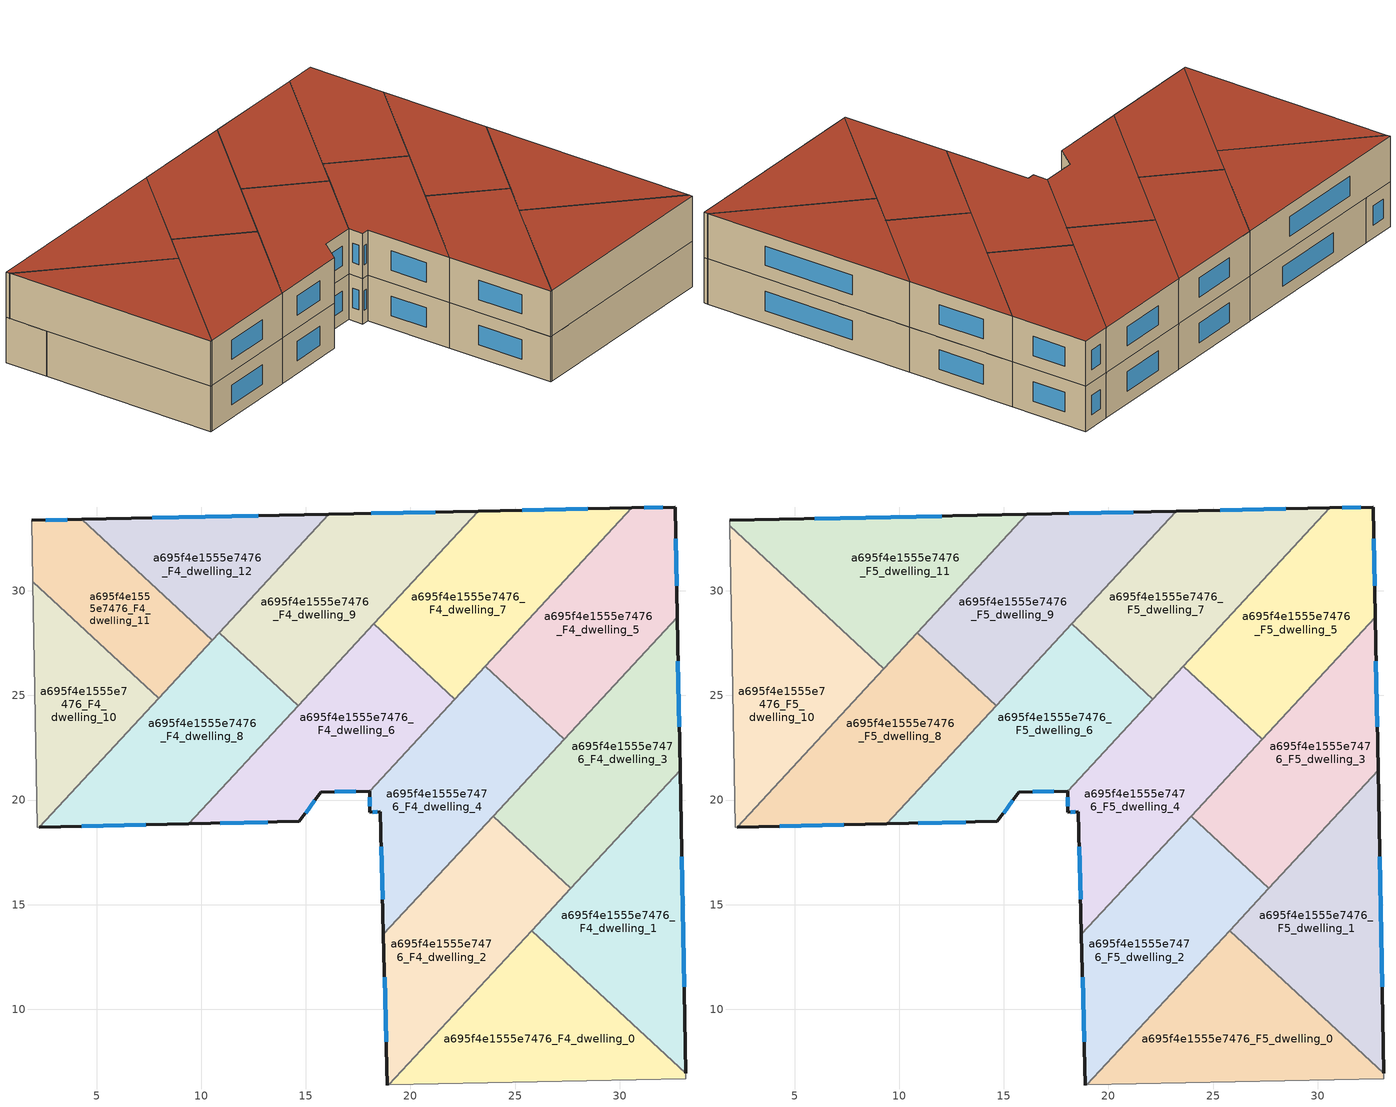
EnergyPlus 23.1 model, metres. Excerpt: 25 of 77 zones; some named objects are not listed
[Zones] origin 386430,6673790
a695f4e1555e7476_F4_dwelling_0
 floor to a695f4e1555e7476_F3_dwelling_0 (EU_floor_Construction): 33.17,6.94 33.17,6.67 18.96,6.38 25.8,13.76 z12
 wall adiabatic (EU_wall_Construction): 18.96,6.38 33.17,6.67 33.17,6.94 z12:15
 wall to a695f4e1555e7476_F4_dwelling_1 (EU_wall_Construction): 33.17,6.94 25.8,13.76 z12:15
 wall to a695f4e1555e7476_F4_dwelling_2 (EU_wall_Construction): 25.8,13.76 18.96,6.38 z12:15
a695f4e1555e7476_F4_dwelling_1
 floor to a695f4e1555e7476_F3_dwelling_1 (EU_floor_Construction): 32.89,21.42 33.17,6.94 25.8,13.76 z12
 wall outside (EU_wall_Construction): 33.17,6.94 32.89,21.42 z12:15
 wall to a695f4e1555e7476_F4_dwelling_3 (EU_wall_Construction): 32.89,21.42 27.67,15.78 z12:15
 wall to a695f4e1555e7476_F4_dwelling_2 (EU_wall_Construction): 27.67,15.78 25.8,13.76 z12:15
 window (EU_Window_Construction): 33.09,11.08 32.97,17.28 z12.86:14.14
a695f4e1555e7476_F4_dwelling_10
 floor to a695f4e1555e7476_F3_dwelling_10 (EU_floor_Construction): 7.96,24.88 2.24,18.71 2.16,18.7 1.94,30.45 z12
 wall adiabatic (EU_wall_Construction): 1.94,30.45 2.16,18.7 2.24,18.71 z12:15
 wall to a695f4e1555e7476_F4_dwelling_11 (EU_wall_Construction): 7.96,24.88 1.94,30.45 z12:15
 wall to a695f4e1555e7476_F4_dwelling_8 (EU_wall_Construction): 2.24,18.71 7.96,24.88 z12:15
a695f4e1555e7476_F4_dwelling_11
 floor to a695f4e1555e7476_F3_dwelling_11 (EU_floor_Construction): 10.52,27.64 7.96,24.88 1.94,30.45 1.89,33.37 4.27,33.42 z12
 wall outside (EU_wall_Construction): 4.27,33.42 1.89,33.37 z12:15
 wall adiabatic (EU_wall_Construction): 1.89,33.37 1.94,30.45 z12:15
 wall to a695f4e1555e7476_F4_dwelling_12 (EU_wall_Construction): 10.52,27.64 4.27,33.42 z12:15
 wall to a695f4e1555e7476_F4_dwelling_8 (EU_wall_Construction): 7.96,24.88 10.52,27.64 z12:15
 window (EU_Window_Construction): 3.59,33.4 2.57,33.38 z12.86:14.14
a695f4e1555e7476_F4_dwelling_12
 floor to a695f4e1555e7476_F3_dwelling_12 (EU_floor_Construction): 16.09,33.67 10.52,27.64 4.27,33.42 z12
 wall outside (EU_wall_Construction): 16.09,33.67 4.27,33.42 z12:15
 wall to a695f4e1555e7476_F4_dwelling_9 (EU_wall_Construction): 10.86,28.01 16.09,33.67 z12:15
 wall to a695f4e1555e7476_F4_dwelling_8 (EU_wall_Construction): 10.52,27.64 10.86,28.01 z12:15
 window (EU_Window_Construction): 12.72,33.59 7.65,33.49 z12.86:14.14
a695f4e1555e7476_F4_dwelling_2
 floor to a695f4e1555e7476_F3_dwelling_2 (EU_floor_Construction): 27.67,15.78 18.96,6.38 18.89,6.38 18.71,13.58 23.95,19.23 z12
 wall outside (EU_wall_Construction): 18.71,13.58 18.89,6.38 z12:15
 wall to a695f4e1555e7476_F4_dwelling_3 (EU_wall_Construction): 27.67,15.78 23.95,19.23 z12:15
 wall adiabatic (EU_wall_Construction): 18.89,6.38 18.96,6.38 z12:15
 wall to a695f4e1555e7476_F4_dwelling_4 (EU_wall_Construction): 23.95,19.23 18.71,13.58 z12:15
 window (EU_Window_Construction): 18.76,11.52 18.84,8.43 z12.86:14.14
a695f4e1555e7476_F4_dwelling_3
 floor to a695f4e1555e7476_F3_dwelling_3 (EU_floor_Construction): 32.75,28.74 32.89,21.42 27.67,15.78 23.95,19.23 z12
 wall outside (EU_wall_Construction): 32.89,21.42 32.75,28.74 z12:15
 wall to a695f4e1555e7476_F4_dwelling_5 (EU_wall_Construction): 32.75,28.74 27.35,22.9 z12:15
 wall to a695f4e1555e7476_F4_dwelling_4 (EU_wall_Construction): 27.35,22.91 23.95,19.23 z12:15
 window (EU_Window_Construction): 32.85,23.51 32.79,26.65 z12.86:14.14
a695f4e1555e7476_F4_dwelling_4
 floor to a695f4e1555e7476_F3_dwelling_4 (EU_floor_Construction): 27.35,22.91 18.71,13.58 18.57,19.44 18.06,19.42 18.06,20.42 18.04,20.42 23.58,26.4 z12
 wall outside (EU_wall_Construction): 18.04,20.42 18.06,20.42 18.06,19.42 18.57,19.44 18.71,13.58 z12:15
 wall to a695f4e1555e7476_F4_dwelling_5 (EU_wall_Construction): 27.35,22.91 23.58,26.4 z12:15
 wall to a695f4e1555e7476_F4_dwelling_6 (EU_wall_Construction): 22.13,24.83 18.04,20.42 z12:15
 wall to a695f4e1555e7476_F4_dwelling_7 (EU_wall_Construction): 23.58,26.4 22.13,24.83 z12:15
 window (EU_Window_Construction): 18.06,20.13 18.06,19.7 / 18.61,17.76 18.67,15.25 / 18.2,19.42 18.42,19.43 z12.86:14.14
a695f4e1555e7476_F4_dwelling_5
 floor to a695f4e1555e7476_F3_dwelling_5 (EU_floor_Construction): 32.65,34.01 32.75,28.74 27.35,22.91 23.58,26.4 30.59,33.97 z12
 wall outside (EU_wall_Construction): 32.75,28.74 32.65,34.01 30.59,33.97 z12:15
 wall to a695f4e1555e7476_F4_dwelling_7 (EU_wall_Construction): 30.59,33.97 23.58,26.4 z12:15
 window (EU_Window_Construction): 32.06,34 31.18,33.98 / 32.72,30.25 32.68,32.51 z12.86:14.14
a695f4e1555e7476_F4_dwelling_6
 floor to a695f4e1555e7476_F3_dwelling_6 (EU_floor_Construction): 22.13,24.83 18.04,20.42 15.72,20.38 14.69,18.98 9.39,18.86 18.24,28.42 z12
 wall outside (EU_wall_Construction): 9.39,18.86 14.69,18.98 15.72,20.38 18.04,20.42 z12:15
 wall to a695f4e1555e7476_F4_dwelling_7 (EU_wall_Construction): 22.13,24.83 18.24,28.42 z12:15
 wall to a695f4e1555e7476_F4_dwelling_8 (EU_wall_Construction): 14.63,24.52 9.39,18.86 z12:15
 wall to a695f4e1555e7476_F4_dwelling_9 (EU_wall_Construction): 18.24,28.42 14.63,24.52 z12:15
 window (EU_Window_Construction): 16.39,20.39 17.38,20.41 / 14.98,19.38 15.43,19.98 / 10.9,18.89 13.17,18.94 z12.86:14.14
a695f4e1555e7476_F4_dwelling_7
 floor to a695f4e1555e7476_F3_dwelling_7 (EU_floor_Construction): 30.59,33.97 22.13,24.83 18.24,28.42 23.24,33.82 z12
 wall outside (EU_wall_Construction): 30.59,33.97 23.24,33.82 z12:15
 wall to a695f4e1555e7476_F4_dwelling_9 (EU_wall_Construction): 23.24,33.82 18.24,28.42 z12:15
 window (EU_Window_Construction): 28.49,33.92 25.34,33.86 z12.86:14.14
a695f4e1555e7476_F4_dwelling_8
 floor to a695f4e1555e7476_F3_dwelling_8 (EU_floor_Construction): 14.63,24.52 9.39,18.86 2.24,18.71 10.86,28.01 z12
 wall outside (EU_wall_Construction): 2.24,18.71 9.39,18.86 z12:15
 wall to a695f4e1555e7476_F4_dwelling_9 (EU_wall_Construction): 14.63,24.52 10.86,28.01 z12:15
 window (EU_Window_Construction): 4.28,18.75 7.35,18.82 z12.86:14.14
a695f4e1555e7476_F4_dwelling_9
 floor to a695f4e1555e7476_F3_dwelling_9 (EU_floor_Construction): 23.24,33.82 14.63,24.52 10.86,28.01 16.09,33.67 z12
 wall outside (EU_wall_Construction): 23.24,33.82 16.09,33.67 z12:15
 window (EU_Window_Construction): 21.2,33.77 18.14,33.71 z12.86:14.14
a695f4e1555e7476_F5_dwelling_0
 floor to a695f4e1555e7476_F4_dwelling_0 (EU_floor_Construction): 33.17,6.94 33.17,6.67 18.96,6.38 25.8,13.76 z15
 wall adiabatic (EU_wall_Construction): 18.96,6.38 33.17,6.67 33.17,6.94 z15:18
 wall to a695f4e1555e7476_F5_dwelling_1 (EU_wall_Construction): 33.17,6.94 25.8,13.76 z15:18
 wall to a695f4e1555e7476_F5_dwelling_2 (EU_wall_Construction): 25.8,13.76 18.96,6.38 z15:18
 roof outside (EU_roof_Construction): 33.17,6.67 33.17,6.94 25.8,13.76 18.96,6.38 z18
a695f4e1555e7476_F5_dwelling_1
 floor to a695f4e1555e7476_F4_dwelling_1 (EU_floor_Construction): 32.89,21.42 33.17,6.94 25.8,13.76 z15
 wall outside (EU_wall_Construction): 33.17,6.94 32.89,21.42 z15:18
 wall to a695f4e1555e7476_F5_dwelling_3 (EU_wall_Construction): 32.89,21.42 27.67,15.78 z15:18
 wall to a695f4e1555e7476_F5_dwelling_2 (EU_wall_Construction): 27.67,15.78 25.8,13.76 z15:18
 window (EU_Window_Construction): 33.09,11.08 32.97,17.28 z15.86:17.14
 roof outside (EU_roof_Construction): 33.17,6.94 32.89,21.42 25.8,13.76 z18
a695f4e1555e7476_F5_dwelling_10
 floor to a695f4e1555e7476_F4_dwelling_10 (EU_floor_Construction): 7.96,24.88 2.24,18.71 2.16,18.7 1.94,30.45 z15
 floor to a695f4e1555e7476_F4_dwelling_11 (EU_floor_Construction): 9.26,26.28 7.96,24.88 1.94,30.45 1.89,33.1 z15
 wall adiabatic (EU_wall_Construction): 1.89,33.1 2.16,18.7 2.24,18.71 z15:18
 wall to a695f4e1555e7476_F5_dwelling_11 (EU_wall_Construction): 9.26,26.28 1.89,33.1 z15:18
 wall to a695f4e1555e7476_F5_dwelling_8 (EU_wall_Construction): 2.24,18.71 9.26,26.28 z15:18
 roof outside (EU_roof_Construction): 2.24,18.71 9.26,26.28 1.89,33.1 2.16,18.7 z18
a695f4e1555e7476_F5_dwelling_11
 floor to a695f4e1555e7476_F4_dwelling_12 (EU_floor_Construction): 16.09,33.67 10.51,27.64 4.27,33.42 z15
 floor to a695f4e1555e7476_F4_dwelling_11 (EU_floor_Construction): 10.51,27.64 9.26,26.28 1.89,33.1 1.89,33.37 4.27,33.42 z15
 wall outside (EU_wall_Construction): 16.09,33.67 1.89,33.37 z15:18
 wall adiabatic (EU_wall_Construction): 1.89,33.37 1.89,33.1 z15:18
 wall to a695f4e1555e7476_F5_dwelling_9 (EU_wall_Construction): 10.86,28.01 16.09,33.67 z15:18
 wall to a695f4e1555e7476_F5_dwelling_8 (EU_wall_Construction): 9.26,26.28 10.86,28.01 z15:18
 window (EU_Window_Construction): 12.04,33.58 5.95,33.45 z15.86:17.14
 roof outside (EU_roof_Construction): 9.26,26.28 16.09,33.67 1.89,33.37 1.89,33.1 z18
a695f4e1555e7476_F5_dwelling_2
 floor to a695f4e1555e7476_F4_dwelling_2 (EU_floor_Construction): 27.67,15.78 18.96,6.38 18.89,6.38 18.71,13.58 23.95,19.23 z15
 wall outside (EU_wall_Construction): 18.71,13.58 18.89,6.38 z15:18
 wall to a695f4e1555e7476_F5_dwelling_3 (EU_wall_Construction): 27.67,15.78 23.95,19.23 z15:18
 wall adiabatic (EU_wall_Construction): 18.89,6.38 18.96,6.38 z15:18
 wall to a695f4e1555e7476_F5_dwelling_4 (EU_wall_Construction): 23.95,19.23 18.71,13.58 z15:18
 window (EU_Window_Construction): 18.76,11.52 18.84,8.43 z15.86:17.14
 roof outside (EU_roof_Construction): 18.96,6.38 27.67,15.78 23.95,19.23 18.71,13.58 18.89,6.38 z18
a695f4e1555e7476_F5_dwelling_3
 floor to a695f4e1555e7476_F4_dwelling_3 (EU_floor_Construction): 32.75,28.74 32.89,21.42 27.67,15.78 23.95,19.23 z15
 wall outside (EU_wall_Construction): 32.89,21.42 32.75,28.74 z15:18
 wall to a695f4e1555e7476_F5_dwelling_5 (EU_wall_Construction): 32.75,28.74 27.35,22.9 z15:18
 wall to a695f4e1555e7476_F5_dwelling_4 (EU_wall_Construction): 27.35,22.91 23.95,19.23 z15:18
 window (EU_Window_Construction): 32.85,23.51 32.79,26.65 z15.86:17.14
 roof outside (EU_roof_Construction): 27.67,15.78 32.89,21.42 32.75,28.74 23.95,19.23 z18
a695f4e1555e7476_F5_dwelling_4
 floor to a695f4e1555e7476_F4_dwelling_4 (EU_floor_Construction): 27.35,22.91 18.71,13.58 18.57,19.44 18.06,19.42 18.06,20.42 18.04,20.42 23.58,26.4 z15
 wall outside (EU_wall_Construction): 18.04,20.42 18.06,20.42 18.06,19.42 18.57,19.44 18.71,13.58 z15:18
 wall to a695f4e1555e7476_F5_dwelling_5 (EU_wall_Construction): 27.35,22.91 23.58,26.4 z15:18
 wall to a695f4e1555e7476_F5_dwelling_6 (EU_wall_Construction): 22.13,24.83 18.04,20.42 z15:18
 wall to a695f4e1555e7476_F5_dwelling_7 (EU_wall_Construction): 23.58,26.4 22.13,24.83 z15:18
 window (EU_Window_Construction): 18.06,20.13 18.06,19.7 / 18.61,17.76 18.67,15.25 / 18.2,19.42 18.42,19.43 z15.86:17.14
 roof outside (EU_roof_Construction): 18.71,13.58 27.35,22.91 23.58,26.4 18.04,20.42 18.06,20.42 18.06,19.42 18.57,19.44 z18
a695f4e1555e7476_F5_dwelling_5
 floor to a695f4e1555e7476_F4_dwelling_5 (EU_floor_Construction): 32.65,34.01 32.75,28.74 27.35,22.91 23.58,26.4 30.59,33.97 z15
 wall outside (EU_wall_Construction): 32.75,28.74 32.65,34.01 30.59,33.97 z15:18
 wall to a695f4e1555e7476_F5_dwelling_7 (EU_wall_Construction): 30.59,33.97 23.58,26.4 z15:18
 window (EU_Window_Construction): 32.06,34 31.18,33.98 / 32.72,30.25 32.68,32.51 z15.86:17.14
 roof outside (EU_roof_Construction): 27.35,22.91 32.75,28.74 32.65,34.01 30.59,33.97 23.58,26.4 z18
a695f4e1555e7476_F5_dwelling_6
 floor to a695f4e1555e7476_F4_dwelling_6 (EU_floor_Construction): 22.13,24.83 18.04,20.42 15.72,20.38 14.69,18.98 9.39,18.86 18.24,28.42 z15
 wall outside (EU_wall_Construction): 9.39,18.86 14.69,18.98 15.72,20.38 18.04,20.42 z15:18
 wall to a695f4e1555e7476_F5_dwelling_7 (EU_wall_Construction): 22.13,24.83 18.24,28.42 z15:18
 wall to a695f4e1555e7476_F5_dwelling_8 (EU_wall_Construction): 14.63,24.52 9.39,18.86 z15:18
 wall to a695f4e1555e7476_F5_dwelling_9 (EU_wall_Construction): 18.24,28.42 14.63,24.52 z15:18
 window (EU_Window_Construction): 16.39,20.39 17.38,20.41 / 14.98,19.38 15.43,19.98 / 10.9,18.89 13.17,18.94 z15.86:17.14
 roof outside (EU_roof_Construction): 18.04,20.42 22.13,24.83 18.24,28.42 9.39,18.86 14.69,18.98 15.72,20.38 z18
a695f4e1555e7476_F5_dwelling_7
 floor to a695f4e1555e7476_F4_dwelling_7 (EU_floor_Construction): 30.59,33.97 22.13,24.83 18.24,28.42 23.24,33.82 z15
 wall outside (EU_wall_Construction): 30.59,33.97 23.24,33.82 z15:18
 wall to a695f4e1555e7476_F5_dwelling_9 (EU_wall_Construction): 23.24,33.82 18.24,28.42 z15:18
 window (EU_Window_Construction): 28.49,33.92 25.34,33.86 z15.86:17.14
 roof outside (EU_roof_Construction): 22.13,24.83 30.59,33.97 23.24,33.82 18.24,28.42 z18
a695f4e1555e7476_F5_dwelling_8
 floor to a695f4e1555e7476_F4_dwelling_8 (EU_floor_Construction): 14.63,24.52 9.39,18.86 2.24,18.71 10.86,28.01 z15
 wall outside (EU_wall_Construction): 2.24,18.71 9.39,18.86 z15:18
 wall to a695f4e1555e7476_F5_dwelling_9 (EU_wall_Construction): 14.63,24.52 10.86,28.01 z15:18
 window (EU_Window_Construction): 4.28,18.75 7.35,18.82 z15.86:17.14
 roof outside (EU_roof_Construction): 9.39,18.86 14.63,24.52 10.86,28.01 2.24,18.71 z18
a695f4e1555e7476_F5_dwelling_9
 floor to a695f4e1555e7476_F4_dwelling_9 (EU_floor_Construction): 23.24,33.82 14.63,24.52 10.86,28.01 16.09,33.67 z15
 wall outside (EU_wall_Construction): 23.24,33.82 16.09,33.67 z15:18
 window (EU_Window_Construction): 21.2,33.77 18.14,33.71 z15.86:17.14
 roof outside (EU_roof_Construction): 14.63,24.52 23.24,33.82 16.09,33.67 10.86,28.01 z18
[Building]
EU S2 Campaign: North Axis=0; Terrain=City; Solar Distribution=FullExterior
[Site:Location]
Helsinki-Vantaa.AP: Latitude=60.317; Longitude=24.963; Time Zone=2; Elevation=54.6
[SizingPeriod:WeatherFileDays]
AnnualSizingPeriod: Begin Month=1; Begin Day of Month=1; End Month=12; End Day of Month=31; Day of Week for Start Day=Monday; Use Weather File Daylight Saving Period=No; Use Weather File Rain and Snow Indicators=No
[MATERIAL]
EU_InternalMass_Material: Roughness=MediumRough; Thickness=0.1; Conductivity=1; Density=1800; Specific Heat=900; Thermal Absorptance=0.9; Solar Absorptance=0.7; Visible Absorptance=0.7
[MATERIAL:NOMASS] Roughness=MediumRough; Thermal Absorptance=0.9; Solar Absorptance=0.7; Visible Absorptance=0.7
Name | Thermal Resistance
EU_wall_NoMass | 1.10183
EU_roof_NoMass; EU_floor_NoMass | 1.70606
[WINDOWMATERIAL:SIMPLEGLAZINGSYSTEM]
EU_Window_SimpleGlazing: UFactor=3.11035; Solar Heat Gain Coefficient=0.8; Visible Transmittance=0.8
[CONSTRUCTION]
EU_wall_Construction: EU_wall_NoMass
EU_roof_Construction: EU_roof_NoMass
EU_floor_Construction: EU_floor_NoMass
EU_Window_Construction: EU_Window_SimpleGlazing
EU_InternalMass_Construction: EU_InternalMass_Material
[ZONE] Type=1; Multiplier=1; Ceiling Height=autocalculate; Floor Area=autocalculate; Part of Total Floor Area=Yes
Name | Volume
a695f4e1555e7476_F4_dwelling_0; a695f4e1555e7476_F5_dwelling_0 | 157.135
a695f4e1555e7476_F4_dwelling_1; a695f4e1555e7476_F5_dwelling_1; a695f4e1555e7476_F4_dwelling_4; a695f4e1555e7476_F5_dwelling_4 | 157.176
a695f4e1555e7476_F4_dwelling_10 | 104.784
a695f4e1555e7476_F5_dwelling_10 | 157.165
a695f4e1555e7476_F4_dwelling_11; a695f4e1555e7476_F4_dwelling_12 | 104.782
a695f4e1555e7476_F5_dwelling_11 | 157.167
a695f4e1555e7476_F4_dwelling_2; a695f4e1555e7476_F5_dwelling_2 | 157.145
a695f4e1555e7476_F4_dwelling_3; a695f4e1555e7476_F5_dwelling_3; a695f4e1555e7476_F4_dwelling_6; a695f4e1555e7476_F5_dwelling_6 | 157.154
a695f4e1555e7476_F4_dwelling_5; a695f4e1555e7476_F5_dwelling_5 | 157.174
a695f4e1555e7476_F4_dwelling_7; a695f4e1555e7476_F5_dwelling_7 | 157.17
a695f4e1555e7476_F4_dwelling_8; a695f4e1555e7476_F5_dwelling_8 | 157.143
a695f4e1555e7476_F4_dwelling_9; a695f4e1555e7476_F5_dwelling_9 | 157.137
[INTERNALMASS] Construction=EU_InternalMass_Construction
Name | Zone or ZoneList | Surface Area
a695f4e1555e7476_F4_dwelling_0_EU_InternalMass | a695f4e1555e7476_F4_dwelling_0 | 52.3782
a695f4e1555e7476_F4_dwelling_1_EU_InternalMass | a695f4e1555e7476_F4_dwelling_1 | 52.3917
a695f4e1555e7476_F4_dwelling_2_EU_InternalMass | a695f4e1555e7476_F4_dwelling_2 | 52.3816
a695f4e1555e7476_F4_dwelling_3_EU_InternalMass | a695f4e1555e7476_F4_dwelling_3 | 52.3848
a695f4e1555e7476_F4_dwelling_4_EU_InternalMass | a695f4e1555e7476_F4_dwelling_4 | 52.3918
a695f4e1555e7476_F4_dwelling_5_EU_InternalMass | a695f4e1555e7476_F4_dwelling_5 | 52.3913
a695f4e1555e7476_F4_dwelling_6_EU_InternalMass | a695f4e1555e7476_F4_dwelling_6 | 52.3845
a695f4e1555e7476_F4_dwelling_7_EU_InternalMass | a695f4e1555e7476_F4_dwelling_7 | 52.3898
a695f4e1555e7476_F4_dwelling_8_EU_InternalMass | a695f4e1555e7476_F4_dwelling_8 | 52.3808
a695f4e1555e7476_F4_dwelling_9_EU_InternalMass | a695f4e1555e7476_F4_dwelling_9 | 52.3791
a695f4e1555e7476_F4_dwelling_10_EU_InternalMass | a695f4e1555e7476_F4_dwelling_10 | 34.9279
a695f4e1555e7476_F4_dwelling_11_EU_InternalMass | a695f4e1555e7476_F4_dwelling_11 | 34.9277
a695f4e1555e7476_F4_dwelling_12_EU_InternalMass | a695f4e1555e7476_F4_dwelling_12 | 34.9275
a695f4e1555e7476_F5_dwelling_0_EU_InternalMass | a695f4e1555e7476_F5_dwelling_0 | 52.3782
a695f4e1555e7476_F5_dwelling_1_EU_InternalMass | a695f4e1555e7476_F5_dwelling_1 | 52.3917
a695f4e1555e7476_F5_dwelling_2_EU_InternalMass | a695f4e1555e7476_F5_dwelling_2 | 52.3816
a695f4e1555e7476_F5_dwelling_3_EU_InternalMass | a695f4e1555e7476_F5_dwelling_3 | 52.3848
a695f4e1555e7476_F5_dwelling_4_EU_InternalMass | a695f4e1555e7476_F5_dwelling_4 | 52.3918
a695f4e1555e7476_F5_dwelling_5_EU_InternalMass | a695f4e1555e7476_F5_dwelling_5 | 52.3913
a695f4e1555e7476_F5_dwelling_6_EU_InternalMass | a695f4e1555e7476_F5_dwelling_6 | 52.3845
a695f4e1555e7476_F5_dwelling_7_EU_InternalMass | a695f4e1555e7476_F5_dwelling_7 | 52.3898
a695f4e1555e7476_F5_dwelling_8_EU_InternalMass | a695f4e1555e7476_F5_dwelling_8 | 52.3808
a695f4e1555e7476_F5_dwelling_9_EU_InternalMass | a695f4e1555e7476_F5_dwelling_9 | 52.3791
a695f4e1555e7476_F5_dwelling_10_EU_InternalMass | a695f4e1555e7476_F5_dwelling_10 | 52.3887
a695f4e1555e7476_F5_dwelling_11_EU_InternalMass | a695f4e1555e7476_F5_dwelling_11 | 52.3888
[OTHEREQUIPMENT] Fuel Type=Electricity; Design Level Calculation Method=Watts/Area; Power per Zone Floor Area=1; Fraction Latent=0; Fraction Radiant=0; Fraction Lost=0; Carbon Dioxide Generation Rate=0; EndUse Subcategory=EU_Step8_InternalGains
Name | Zone or ZoneList or Space or SpaceList | Schedule
EU_Step8_InternalGain_a695f4e1555e7476_F4_dwelling_0_f000 | a695f4e1555e7476_F4_dwelling_0 | EU_Step8_GainSchedule_a695f4e1555e7476_F4_dwelling_0_f000
EU_Step8_InternalGain_a695f4e1555e7476_F4_dwelling_1_f000 | a695f4e1555e7476_F4_dwelling_1 | EU_Step8_GainSchedule_a695f4e1555e7476_F4_dwelling_1_f000
EU_Step8_InternalGain_a695f4e1555e7476_F4_dwelling_2_f000 | a695f4e1555e7476_F4_dwelling_2 | EU_Step8_GainSchedule_a695f4e1555e7476_F4_dwelling_2_f000
EU_Step8_InternalGain_a695f4e1555e7476_F4_dwelling_3_f000 | a695f4e1555e7476_F4_dwelling_3 | EU_Step8_GainSchedule_a695f4e1555e7476_F4_dwelling_3_f000
EU_Step8_InternalGain_a695f4e1555e7476_F4_dwelling_4_f000 | a695f4e1555e7476_F4_dwelling_4 | EU_Step8_GainSchedule_a695f4e1555e7476_F4_dwelling_4_f000
EU_Step8_InternalGain_a695f4e1555e7476_F4_dwelling_5_f000 | a695f4e1555e7476_F4_dwelling_5 | EU_Step8_GainSchedule_a695f4e1555e7476_F4_dwelling_5_f000
EU_Step8_InternalGain_a695f4e1555e7476_F4_dwelling_6_f000 | a695f4e1555e7476_F4_dwelling_6 | EU_Step8_GainSchedule_a695f4e1555e7476_F4_dwelling_6_f000
EU_Step8_InternalGain_a695f4e1555e7476_F4_dwelling_7_f000 | a695f4e1555e7476_F4_dwelling_7 | EU_Step8_GainSchedule_a695f4e1555e7476_F4_dwelling_7_f000
EU_Step8_InternalGain_a695f4e1555e7476_F4_dwelling_8_f000 | a695f4e1555e7476_F4_dwelling_8 | EU_Step8_GainSchedule_a695f4e1555e7476_F4_dwelling_8_f000
EU_Step8_InternalGain_a695f4e1555e7476_F4_dwelling_9_f000 | a695f4e1555e7476_F4_dwelling_9 | EU_Step8_GainSchedule_a695f4e1555e7476_F4_dwelling_9_f000
EU_Step8_InternalGain_a695f4e1555e7476_F4_dwelling_10_f000 | a695f4e1555e7476_F4_dwelling_10 | EU_Step8_GainSchedule_a695f4e1555e7476_F4_dwelling_10_f000
EU_Step8_InternalGain_a695f4e1555e7476_F4_dwelling_11_f000 | a695f4e1555e7476_F4_dwelling_11 | EU_Step8_GainSchedule_a695f4e1555e7476_F4_dwelling_11_f000
EU_Step8_InternalGain_a695f4e1555e7476_F4_dwelling_12_f000 | a695f4e1555e7476_F4_dwelling_12 | EU_Step8_GainSchedule_a695f4e1555e7476_F4_dwelling_12_f000
EU_Step8_InternalGain_a695f4e1555e7476_F5_dwelling_0_f000 | a695f4e1555e7476_F5_dwelling_0 | EU_Step8_GainSchedule_a695f4e1555e7476_F5_dwelling_0_f000
EU_Step8_InternalGain_a695f4e1555e7476_F5_dwelling_1_f000 | a695f4e1555e7476_F5_dwelling_1 | EU_Step8_GainSchedule_a695f4e1555e7476_F5_dwelling_1_f000
EU_Step8_InternalGain_a695f4e1555e7476_F5_dwelling_2_f000 | a695f4e1555e7476_F5_dwelling_2 | EU_Step8_GainSchedule_a695f4e1555e7476_F5_dwelling_2_f000
EU_Step8_InternalGain_a695f4e1555e7476_F5_dwelling_3_f000 | a695f4e1555e7476_F5_dwelling_3 | EU_Step8_GainSchedule_a695f4e1555e7476_F5_dwelling_3_f000
EU_Step8_InternalGain_a695f4e1555e7476_F5_dwelling_4_f000 | a695f4e1555e7476_F5_dwelling_4 | EU_Step8_GainSchedule_a695f4e1555e7476_F5_dwelling_4_f000
EU_Step8_InternalGain_a695f4e1555e7476_F5_dwelling_5_f000 | a695f4e1555e7476_F5_dwelling_5 | EU_Step8_GainSchedule_a695f4e1555e7476_F5_dwelling_5_f000
EU_Step8_InternalGain_a695f4e1555e7476_F5_dwelling_6_f000 | a695f4e1555e7476_F5_dwelling_6 | EU_Step8_GainSchedule_a695f4e1555e7476_F5_dwelling_6_f000
EU_Step8_InternalGain_a695f4e1555e7476_F5_dwelling_7_f000 | a695f4e1555e7476_F5_dwelling_7 | EU_Step8_GainSchedule_a695f4e1555e7476_F5_dwelling_7_f000
EU_Step8_InternalGain_a695f4e1555e7476_F5_dwelling_8_f000 | a695f4e1555e7476_F5_dwelling_8 | EU_Step8_GainSchedule_a695f4e1555e7476_F5_dwelling_8_f000
EU_Step8_InternalGain_a695f4e1555e7476_F5_dwelling_9_f000 | a695f4e1555e7476_F5_dwelling_9 | EU_Step8_GainSchedule_a695f4e1555e7476_F5_dwelling_9_f000
EU_Step8_InternalGain_a695f4e1555e7476_F5_dwelling_10_f000 | a695f4e1555e7476_F5_dwelling_10 | EU_Step8_GainSchedule_a695f4e1555e7476_F5_dwelling_10_f000
EU_Step8_InternalGain_a695f4e1555e7476_F5_dwelling_11_f000 | a695f4e1555e7476_F5_dwelling_11 | EU_Step8_GainSchedule_a695f4e1555e7476_F5_dwelling_11_f000
[ZONEVENTILATION:DESIGNFLOWRATE] Schedule=EU_AlwaysOn; Design Flow Rate Calculation Method=AirChanges/Hour; Air Changes per Hour=0.756316; Ventilation Type=Natural; Fan Pressure Rise=0; Fan Total Efficiency=1; Constant Term Coefficient=1; Temperature Term Coefficient=0; Velocity Term Coefficient=0; Velocity Squared Term Coefficient=0; Minimum Indoor Temperature=-100; Maximum Indoor Temperature=100; Delta Temperature=-100; Minimum Outdoor Temperature=-100; Maximum Outdoor Temperature=100; Maximum Wind Speed=40
Name | Zone or ZoneList or Space or SpaceList
EU_ConstantAir_a695f4e1555e7476_F4_dwelling_0 | a695f4e1555e7476_F4_dwelling_0
EU_ConstantAir_a695f4e1555e7476_F4_dwelling_1 | a695f4e1555e7476_F4_dwelling_1
EU_ConstantAir_a695f4e1555e7476_F4_dwelling_2 | a695f4e1555e7476_F4_dwelling_2
EU_ConstantAir_a695f4e1555e7476_F4_dwelling_3 | a695f4e1555e7476_F4_dwelling_3
EU_ConstantAir_a695f4e1555e7476_F4_dwelling_4 | a695f4e1555e7476_F4_dwelling_4
EU_ConstantAir_a695f4e1555e7476_F4_dwelling_5 | a695f4e1555e7476_F4_dwelling_5
EU_ConstantAir_a695f4e1555e7476_F4_dwelling_6 | a695f4e1555e7476_F4_dwelling_6
EU_ConstantAir_a695f4e1555e7476_F4_dwelling_7 | a695f4e1555e7476_F4_dwelling_7
EU_ConstantAir_a695f4e1555e7476_F4_dwelling_8 | a695f4e1555e7476_F4_dwelling_8
EU_ConstantAir_a695f4e1555e7476_F4_dwelling_9 | a695f4e1555e7476_F4_dwelling_9
EU_ConstantAir_a695f4e1555e7476_F4_dwelling_10 | a695f4e1555e7476_F4_dwelling_10
EU_ConstantAir_a695f4e1555e7476_F4_dwelling_11 | a695f4e1555e7476_F4_dwelling_11
EU_ConstantAir_a695f4e1555e7476_F4_dwelling_12 | a695f4e1555e7476_F4_dwelling_12
EU_ConstantAir_a695f4e1555e7476_F5_dwelling_0 | a695f4e1555e7476_F5_dwelling_0
EU_ConstantAir_a695f4e1555e7476_F5_dwelling_1 | a695f4e1555e7476_F5_dwelling_1
EU_ConstantAir_a695f4e1555e7476_F5_dwelling_2 | a695f4e1555e7476_F5_dwelling_2
EU_ConstantAir_a695f4e1555e7476_F5_dwelling_3 | a695f4e1555e7476_F5_dwelling_3
EU_ConstantAir_a695f4e1555e7476_F5_dwelling_4 | a695f4e1555e7476_F5_dwelling_4
EU_ConstantAir_a695f4e1555e7476_F5_dwelling_5 | a695f4e1555e7476_F5_dwelling_5
EU_ConstantAir_a695f4e1555e7476_F5_dwelling_6 | a695f4e1555e7476_F5_dwelling_6
EU_ConstantAir_a695f4e1555e7476_F5_dwelling_7 | a695f4e1555e7476_F5_dwelling_7
EU_ConstantAir_a695f4e1555e7476_F5_dwelling_8 | a695f4e1555e7476_F5_dwelling_8
EU_ConstantAir_a695f4e1555e7476_F5_dwelling_9 | a695f4e1555e7476_F5_dwelling_9
EU_ConstantAir_a695f4e1555e7476_F5_dwelling_10 | a695f4e1555e7476_F5_dwelling_10
EU_ConstantAir_a695f4e1555e7476_F5_dwelling_11 | a695f4e1555e7476_F5_dwelling_11
[HVACTEMPLATE:ZONE:IDEALLOADSAIRSYSTEM] System Availability Schedule=EU_AlwaysOn; Maximum Heating Supply Air Temperature=50; Minimum Cooling Supply Air Temperature=13; Maximum Heating Supply Air Humidity Ratio=0.0156; Minimum Cooling Supply Air Humidity Ratio=0.0077; Heating Limit=NoLimit; Cooling Limit=NoLimit; Heating Availability Schedule=EU_AlwaysOn; Cooling Availability Schedule=EU_CoolingOff; Dehumidification Control Type=ConstantSensibleHeatRatio; Cooling Sensible Heat Ratio=0.7; Dehumidification Setpoint=60; Humidification Control Type=None; Humidification Setpoint=30; Outdoor Air Method=None; Outdoor Air Flow Rate per Person=0.00944; Outdoor Air Flow Rate per Zone Floor Area=0; Outdoor Air Flow Rate per Zone=0; Demand Controlled Ventilation Type=None; Outdoor Air Economizer Type=NoEconomizer; Heat Recovery Type=None; Sensible Heat Recovery Effectiveness=0.7; Latent Heat Recovery Effectiveness=0.65
Name | Template Thermostat
a695f4e1555e7476_F4_dwelling_0 | EU_HeatOnly_a695f4e1555e7476_F4_dwelling_0
a695f4e1555e7476_F4_dwelling_1 | EU_HeatOnly_a695f4e1555e7476_F4_dwelling_1
a695f4e1555e7476_F4_dwelling_2 | EU_HeatOnly_a695f4e1555e7476_F4_dwelling_2
a695f4e1555e7476_F4_dwelling_3 | EU_HeatOnly_a695f4e1555e7476_F4_dwelling_3
a695f4e1555e7476_F4_dwelling_4 | EU_HeatOnly_a695f4e1555e7476_F4_dwelling_4
a695f4e1555e7476_F4_dwelling_5 | EU_HeatOnly_a695f4e1555e7476_F4_dwelling_5
a695f4e1555e7476_F4_dwelling_6 | EU_HeatOnly_a695f4e1555e7476_F4_dwelling_6
a695f4e1555e7476_F4_dwelling_7 | EU_HeatOnly_a695f4e1555e7476_F4_dwelling_7
a695f4e1555e7476_F4_dwelling_8 | EU_HeatOnly_a695f4e1555e7476_F4_dwelling_8
a695f4e1555e7476_F4_dwelling_9 | EU_HeatOnly_a695f4e1555e7476_F4_dwelling_9
a695f4e1555e7476_F4_dwelling_10 | EU_HeatOnly_a695f4e1555e7476_F4_dwelling_10
a695f4e1555e7476_F4_dwelling_11 | EU_HeatOnly_a695f4e1555e7476_F4_dwelling_11
a695f4e1555e7476_F4_dwelling_12 | EU_HeatOnly_a695f4e1555e7476_F4_dwelling_12
a695f4e1555e7476_F5_dwelling_0 | EU_HeatOnly_a695f4e1555e7476_F5_dwelling_0
a695f4e1555e7476_F5_dwelling_1 | EU_HeatOnly_a695f4e1555e7476_F5_dwelling_1
a695f4e1555e7476_F5_dwelling_2 | EU_HeatOnly_a695f4e1555e7476_F5_dwelling_2
a695f4e1555e7476_F5_dwelling_3 | EU_HeatOnly_a695f4e1555e7476_F5_dwelling_3
a695f4e1555e7476_F5_dwelling_4 | EU_HeatOnly_a695f4e1555e7476_F5_dwelling_4
a695f4e1555e7476_F5_dwelling_5 | EU_HeatOnly_a695f4e1555e7476_F5_dwelling_5
a695f4e1555e7476_F5_dwelling_6 | EU_HeatOnly_a695f4e1555e7476_F5_dwelling_6
a695f4e1555e7476_F5_dwelling_7 | EU_HeatOnly_a695f4e1555e7476_F5_dwelling_7
a695f4e1555e7476_F5_dwelling_8 | EU_HeatOnly_a695f4e1555e7476_F5_dwelling_8
a695f4e1555e7476_F5_dwelling_9 | EU_HeatOnly_a695f4e1555e7476_F5_dwelling_9
a695f4e1555e7476_F5_dwelling_10 | EU_HeatOnly_a695f4e1555e7476_F5_dwelling_10
a695f4e1555e7476_F5_dwelling_11 | EU_HeatOnly_a695f4e1555e7476_F5_dwelling_11
[SIZING:ZONE] Zone Cooling Design Supply Air Temperature Input Method=SupplyAirTemperature; Zone Cooling Design Supply Air Temperature=13; Zone Heating Design Supply Air Temperature Input Method=SupplyAirTemperature; Zone Heating Design Supply Air Temperature=50; Zone Cooling Design Supply Air Humidity Ratio=0.008; Zone Heating Design Supply Air Humidity Ratio=0.008; Cooling Design Air Flow Method=DesignDay; Cooling Design Air Flow Rate=0; Cooling Minimum Air Flow per Zone Floor Area=0.000762; Cooling Minimum Air Flow=0; Cooling Minimum Air Flow Fraction=0.2; Heating Design Air Flow Method=DesignDay; Heating Design Air Flow Rate=0; Heating Maximum Air Flow per Zone Floor Area=0.002032; Heating Maximum Air Flow=0.141576; Heating Maximum Air Flow Fraction=0.3; Account for Dedicated Outdoor Air System=No; Dedicated Outdoor Air System Control Strategy=NeutralSupplyAir; Dedicated Outdoor Air Low Setpoint Temperature for Design=autosize; Dedicated Outdoor Air High Setpoint Temperature for Design=autosize; Zone Load Sizing Method=Sensible Load Only No Latent Load; Zone Latent Cooling Design Supply Air Humidity Ratio Input Method=HumidityRatioDifference; Zone Cooling Design Supply Air Humidity Ratio Difference=0.005; Zone Latent Heating Design Supply Air Humidity Ratio Input Method=HumidityRatioDifference; Zone Humidification Design Supply Air Humidity Ratio Difference=0.005
a695f4e1555e7476_F4_dwelling_0; a695f4e1555e7476_F4_dwelling_1; a695f4e1555e7476_F4_dwelling_2; a695f4e1555e7476_F4_dwelling_3; a695f4e1555e7476_F4_dwelling_4; a695f4e1555e7476_F4_dwelling_5; a695f4e1555e7476_F4_dwelling_6; a695f4e1555e7476_F4_dwelling_7; a695f4e1555e7476_F4_dwelling_8; a695f4e1555e7476_F4_dwelling_9; a695f4e1555e7476_F4_dwelling_10; a695f4e1555e7476_F4_dwelling_11; a695f4e1555e7476_F4_dwelling_12; a695f4e1555e7476_F5_dwelling_0; a695f4e1555e7476_F5_dwelling_1; a695f4e1555e7476_F5_dwelling_2; a695f4e1555e7476_F5_dwelling_3; a695f4e1555e7476_F5_dwelling_4; a695f4e1555e7476_F5_dwelling_5; a695f4e1555e7476_F5_dwelling_6; a695f4e1555e7476_F5_dwelling_7; a695f4e1555e7476_F5_dwelling_8; a695f4e1555e7476_F5_dwelling_9; a695f4e1555e7476_F5_dwelling_10; a695f4e1555e7476_F5_dwelling_11
[SCHEDULE:CONSTANT]
Name | Hourly Value
EU_AlwaysOn | 1
EU_CoolingOff | 0
[SCHEDULE:FILE] Column Number=1; Rows to Skip at Top=0; Number of Hours of Data=8760; Column Separator=Comma; Interpolate to Timestep=No; Minutes per Item=60; Adjust Schedule for Daylight Savings=Yes
Name | File
EU_Step8_GainSchedule_a695f4e1555e7476_F4_dwelling_0_f000 | ../../schedules/a695f4e1555e7476/a695f4e1555e7476_F4_dwelling_0_f000_gain.csv
EU_Step8_GainSchedule_a695f4e1555e7476_F4_dwelling_1_f000 | ../../schedules/a695f4e1555e7476/a695f4e1555e7476_F4_dwelling_1_f000_gain.csv
EU_Step8_GainSchedule_a695f4e1555e7476_F4_dwelling_2_f000 | ../../schedules/a695f4e1555e7476/a695f4e1555e7476_F4_dwelling_2_f000_gain.csv
EU_Step8_GainSchedule_a695f4e1555e7476_F4_dwelling_3_f000 | ../../schedules/a695f4e1555e7476/a695f4e1555e7476_F4_dwelling_3_f000_gain.csv
EU_Step8_GainSchedule_a695f4e1555e7476_F4_dwelling_4_f000 | ../../schedules/a695f4e1555e7476/a695f4e1555e7476_F4_dwelling_4_f000_gain.csv
EU_Step8_GainSchedule_a695f4e1555e7476_F4_dwelling_5_f000 | ../../schedules/a695f4e1555e7476/a695f4e1555e7476_F4_dwelling_5_f000_gain.csv
EU_Step8_GainSchedule_a695f4e1555e7476_F4_dwelling_6_f000 | ../../schedules/a695f4e1555e7476/a695f4e1555e7476_F4_dwelling_6_f000_gain.csv
EU_Step8_GainSchedule_a695f4e1555e7476_F4_dwelling_7_f000 | ../../schedules/a695f4e1555e7476/a695f4e1555e7476_F4_dwelling_7_f000_gain.csv
EU_Step8_GainSchedule_a695f4e1555e7476_F4_dwelling_8_f000 | ../../schedules/a695f4e1555e7476/a695f4e1555e7476_F4_dwelling_8_f000_gain.csv
EU_Step8_GainSchedule_a695f4e1555e7476_F4_dwelling_9_f000 | ../../schedules/a695f4e1555e7476/a695f4e1555e7476_F4_dwelling_9_f000_gain.csv
EU_Step8_GainSchedule_a695f4e1555e7476_F4_dwelling_10_f000 | ../../schedules/a695f4e1555e7476/a695f4e1555e7476_F4_dwelling_10_f000_gain.csv
EU_Step8_GainSchedule_a695f4e1555e7476_F4_dwelling_11_f000 | ../../schedules/a695f4e1555e7476/a695f4e1555e7476_F4_dwelling_11_f000_gain.csv
EU_Step8_GainSchedule_a695f4e1555e7476_F4_dwelling_12_f000 | ../../schedules/a695f4e1555e7476/a695f4e1555e7476_F4_dwelling_12_f000_gain.csv
EU_Step8_GainSchedule_a695f4e1555e7476_F5_dwelling_0_f000 | ../../schedules/a695f4e1555e7476/a695f4e1555e7476_F5_dwelling_0_f000_gain.csv
EU_Step8_GainSchedule_a695f4e1555e7476_F5_dwelling_1_f000 | ../../schedules/a695f4e1555e7476/a695f4e1555e7476_F5_dwelling_1_f000_gain.csv
EU_Step8_GainSchedule_a695f4e1555e7476_F5_dwelling_2_f000 | ../../schedules/a695f4e1555e7476/a695f4e1555e7476_F5_dwelling_2_f000_gain.csv
EU_Step8_GainSchedule_a695f4e1555e7476_F5_dwelling_3_f000 | ../../schedules/a695f4e1555e7476/a695f4e1555e7476_F5_dwelling_3_f000_gain.csv
EU_Step8_GainSchedule_a695f4e1555e7476_F5_dwelling_4_f000 | ../../schedules/a695f4e1555e7476/a695f4e1555e7476_F5_dwelling_4_f000_gain.csv
EU_Step8_GainSchedule_a695f4e1555e7476_F5_dwelling_5_f000 | ../../schedules/a695f4e1555e7476/a695f4e1555e7476_F5_dwelling_5_f000_gain.csv
EU_Step8_GainSchedule_a695f4e1555e7476_F5_dwelling_6_f000 | ../../schedules/a695f4e1555e7476/a695f4e1555e7476_F5_dwelling_6_f000_gain.csv
EU_Step8_GainSchedule_a695f4e1555e7476_F5_dwelling_7_f000 | ../../schedules/a695f4e1555e7476/a695f4e1555e7476_F5_dwelling_7_f000_gain.csv
EU_Step8_GainSchedule_a695f4e1555e7476_F5_dwelling_8_f000 | ../../schedules/a695f4e1555e7476/a695f4e1555e7476_F5_dwelling_8_f000_gain.csv
EU_Step8_GainSchedule_a695f4e1555e7476_F5_dwelling_9_f000 | ../../schedules/a695f4e1555e7476/a695f4e1555e7476_F5_dwelling_9_f000_gain.csv
EU_Step8_GainSchedule_a695f4e1555e7476_F5_dwelling_10_f000 | ../../schedules/a695f4e1555e7476/a695f4e1555e7476_F5_dwelling_10_f000_gain.csv
EU_Step8_GainSchedule_a695f4e1555e7476_F5_dwelling_11_f000 | ../../schedules/a695f4e1555e7476/a695f4e1555e7476_F5_dwelling_11_f000_gain.csv
